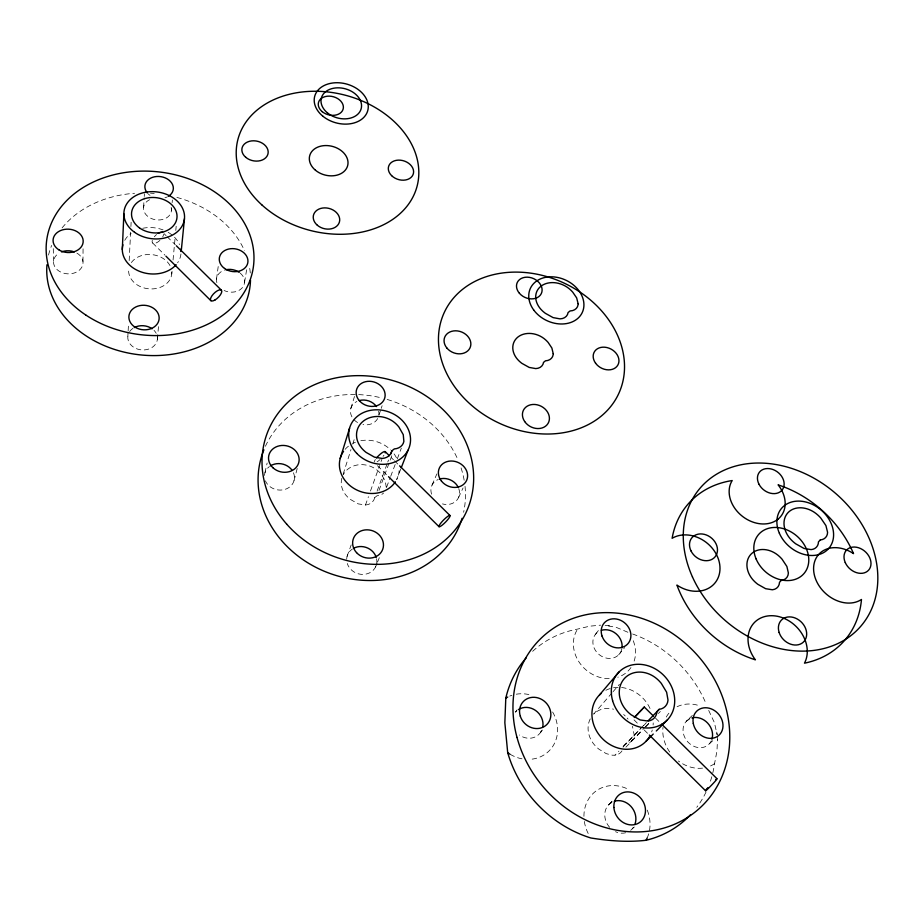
<?xml version="1.0" encoding="UTF-8"?>
<svg xmlns="http://www.w3.org/2000/svg" width="924" height="924" viewBox="0 0 924 924"><rect width="100%" height="100%" fill="white"/><g stroke="black" fill="none" stroke-linecap="round" stroke-linejoin="round"><path stroke-width="0.69" stroke-dasharray="4.62 3.46" d="M82.975 261.538L83.068 248.695M386.29 487.41L385.216 480.884L381.508 474.601A31.023 27.154 17.9 0 0 378.99 471.783A22.245 19.404 18.3 0 0 343.289 474.613M129.175 260.603L130.619 232.201M130.908 226.519L131.127 222.257M127.859 336.221L128.078 332.143M128.147 330.792L128.505 324.001M143.578 207.357L144.156 197.84M144.248 196.477L144.41 193.763M157.403 339.316L158.651 324.497M171.437 210.753L171.668 208.062M172.141 202.656L172.372 199.965M171.748 274.024L172.014 271.217M173.054 259.979L175.26 236.082M175.791 230.469L176.172 226.241M216.493 279.117L218.376 265.327M244.56 282.317L246.812 268.618M264.945 472.776L267.14 463.039M712.808 772.845A113.698 99.78 48.2 0 0 714.541 763.674L716.966 751.027L717.521 739.327M293.994 480.769L297.239 468.387M350.82 408.477L354.481 396.477M343.151 474.151L350.993 449.561M352.737 444.098L354.481 438.634M379.013 414.945L380.792 409.667M381.242 408.339L382.132 405.705M341.834 478.251A22.245 19.404 18.3 0 0 347.366 496.766A30.827 26.831 18.7 0 0 350.265 499.353L358.177 503.869L365.465 505.024L368.457 496.685M370.489 491.025L379.637 465.557M381.092 461.492L381.831 459.447M347.066 556.398L351.189 544.906M365.465 505.024A11.169 9.783 18.5 0 0 374.705 497.632L375.387 495.772M377.096 491.118L387.41 463.016M387.78 462.012L388.519 460.002M378.979 490.436L391.822 455.624M386.636 487.121L390.194 477.708M390.69 476.368L395.253 464.264M397.285 458.893L401.339 448.14M400.808 468.918L396.685 479.591A30.284 26.218 18.4 0 0 399.191 469.265M375.56 567.001L377.073 563.224M377.581 561.965L379.614 556.929M432.039 485.112L436.856 473.931M458.466 497.724L463.074 487.941M517.036 709.944L515.396 712.173A16.182 14.645 45.4 0 1 517.278 710.371M595.541 634.234L599.826 628.655M542.457 730.041L540.713 732.212L542.03 729.671A16.182 14.645 45.4 0 1 519.392 735.007M618.63 654.885L624.751 647.47M612.069 692.827L593.658 714.102A24.093 21.137 48.1 0 1 613.582 709.205M612.993 691.764L619.438 684.314M623.481 746.985A12.127 10.638 49.1 0 0 623.584 746.153L625.721 743.924A12.047 10.522 48.4 0 0 634.187 735.007L632.466 726.252M623.584 746.153L646.384 722.556M590.228 718.895A24.093 21.137 48.1 0 0 595.818 746.384A33.391 29.21 47.7 0 0 599.029 749.26L606.26 753.649L612.554 755.231L615.014 755.174L618.93 751.12M622.903 747.019L640.829 728.505M643.681 725.548L645.853 723.307M631.566 741.048L644.478 727.789M645.472 726.772L649.433 722.695M658.373 713.513L660.36 711.468M625.894 747.158L642.711 729.879M645.529 726.992L649.399 723.018M692.342 715.442L686.336 721.24L690.563 718.352A16.135 13.675 49.2 0 0 687.987 742.099A16.135 13.675 49.2 0 0 711.445 740.563M611.7 801.893L609.678 803.776L612.115 802.309M709.355 743.797L713.524 740.055M634.361 827.003L632.212 828.851L633.841 826.622A16.921 14.876 55.4 0 1 630.665 830.295M374.705 497.632L376.992 495.784A11.1 9.679 19.2 0 0 383.622 493.023M532.64 651.316A113.698 99.78 48.2 0 1 577.639 629.082L589.57 626.195L600.704 625.155M609.678 625.848L604.954 625.294L616.377 627.419L628.459 632.501M164.056 233.668L166.112 235.678M167.129 236.694L175.317 244.756M391.383 457.738L393.439 459.759M394.467 460.776L398.579 464.83M655.555 718.144L660.683 723.192M152.668 243.012L164.922 255.151M377.431 465.684L387.537 475.687M634.026 719.877L638.103 723.931M644.236 730.006L648.325 734.06M708.696 710.417L714.356 722.533L717.197 734.88L716.423 729.983M717.278 736.151L717.544 739.962M53.28 248.637L53.58 262.97M621.979 750.923A12.127 10.638 49.1 0 1 615.014 755.174M623.631 714.506A24.093 21.137 48.1 0 1 625.213 715.961M627.142 718.029A33.611 29.58 48.5 0 1 628.054 719.115M265.419 446.28A104.92 91.638 18.2 0 1 381.855 397.99M387.133 399.434A104.92 91.638 18.2 0 1 457.75 459.32M461.064 467.925A104.92 91.638 18.2 0 1 464.252 480.734M465.026 486.336A104.92 91.638 18.2 0 1 463.629 512.254M376.599 558.708A15.269 13.756 19.8 0 1 365.35 574.208A15.269 13.756 19.8 0 1 347.274 563.501M346.662 559.216A15.269 13.756 19.8 0 1 352.356 549.018M458.801 488.704A14.645 12.67 24.4 0 1 442.469 503.915M431.6 494.155A14.645 12.67 24.4 0 1 438.172 479.51M293.462 472.765A15.073 13.167 11.5 0 1 284.754 489.466A15.073 13.167 11.5 0 1 265.396 480.815M264.472 475.444A15.073 13.167 11.5 0 1 269.415 466.539M377.662 418.549A14.414 12.185 17.4 0 1 362.982 424.555M357.553 422.534A14.414 12.185 17.4 0 1 356.872 401.466M378.632 411.215A14.414 12.185 17.4 0 1 378.805 415.026M345.102 449.353A30.284 26.218 18.4 0 1 348.695 445.992M352.956 443.335A30.284 26.218 18.4 0 1 355.417 442.25M360.857 440.713A30.284 26.218 18.4 0 1 390.656 449.907M394.074 453.903A30.284 26.218 18.4 0 1 396.812 458.593M48.522 255.059A102.125 81.023 6.3 0 1 51.652 245.438M62.104 227.893A102.125 81.023 6.3 0 1 134.569 193.289M150.439 193.174A102.125 81.023 6.3 0 1 154.227 193.439M176.888 197.413A102.125 81.023 6.3 0 1 244.49 250.658M249.734 268.376A102.125 81.023 6.3 0 1 250.312 273.308M157.357 336.821A14.853 12.116 4.8 0 1 141.984 349.93A14.853 12.116 4.8 0 1 128.09 334.973M129.66 331.566A14.853 12.116 4.8 0 1 133.218 328.182M154.031 330.388A14.853 12.116 4.8 0 1 156.191 333.298M240.194 273.111A14.137 11.307 9.9 0 1 242.007 288.045A14.137 11.307 9.9 0 1 224.116 290.506M216.863 282.628A14.137 11.307 9.9 0 1 224.555 270.108M76.911 253.107A14.761 11.55 3 0 1 79.383 270.154A14.761 11.55 3 0 1 57.565 270.027A14.761 11.55 3 0 1 59.217 253.003M171.136 207.426A14.033 10.822 7.5 0 1 162.289 219.565A14.033 10.822 7.5 0 1 145.068 213.421A14.033 10.822 7.5 0 1 149.584 199.734M167.29 196.881A14.31 10.926 7.8 0 1 164.946 197.771M150.011 195.368A14.31 10.926 7.8 0 1 148.152 193.844M180.954 253.95A29.453 23.135 6.7 0 1 177.616 262.82M124.74 240.321A29.453 23.135 6.7 0 1 131.139 233.275M142.712 228.286A29.453 23.135 6.7 0 1 163.098 229.914M168.156 232.317A29.453 23.135 6.7 0 1 179.51 244.606M171.818 272.257A21.645 17.163 6.3 0 1 149.365 288.865A21.645 17.163 6.3 0 1 128.736 269.127M131.358 262.566A21.645 17.163 6.3 0 1 152.217 254.654A21.645 17.163 6.3 0 1 170.709 267.082M605.878 690.286A32.837 28.621 47.2 0 1 650.831 710.36M653.21 722.926A32.837 28.621 47.2 0 1 653.106 725.017M652.252 730.006A32.837 28.621 47.2 0 1 651.674 731.9M714.541 763.674A34.257 29.083 49.4 0 1 708.916 766.62M702.575 768.133A34.257 29.083 49.4 0 1 678.343 760.972M669.75 752.078A34.257 29.083 49.4 0 1 663.005 727.338M666.285 717.036A34.257 29.083 49.4 0 1 669.981 711.965M677.073 706.745A34.257 29.083 49.4 0 1 699.768 705.855M632.651 634.003A113.698 99.78 48.2 0 1 706.167 703.938M711.803 776.749A113.698 99.78 48.2 0 1 710.186 781.923M706.051 792.03A113.698 99.78 48.2 0 1 696.777 807.31M625.71 832.755A16.921 14.876 55.4 0 1 615.5 831.681M609.655 827.338A16.921 14.876 55.4 0 1 612.381 802.009M588.195 833.506A35.932 31.624 55.7 0 1 584.314 821.321M583.933 816.331A35.932 31.624 55.7 0 1 628.285 789.281M647.262 810.129A35.932 31.624 55.7 0 1 647.112 838.068M552.633 712.011A34.35 31.139 45.6 0 1 529.591 759.355M522.014 758.823A34.35 31.139 45.6 0 1 509.909 754.157M509.771 696.095A34.35 31.139 45.6 0 1 511.884 695.298M516.273 694.201A34.35 31.139 45.6 0 1 530.099 694.848M630.976 667.521A32.929 28.552 41.6 0 1 617.798 677.257M609.205 678.655A32.929 28.552 41.6 0 1 578.747 661.549A32.929 28.552 41.6 0 1 577.639 629.082M633.263 640.748A32.929 28.552 41.6 0 1 633.829 662.023M621.864 648.833A15.5 13.421 41.4 0 1 599.353 654.758A15.5 13.421 41.4 0 1 599.468 631.08M383.934 455.22A7.727 1.883 -45.3 0 1 383.044 456.375M380.076 459.517A7.727 1.883 -45.3 0 1 377.027 461.908M374.232 461.919A7.727 1.883 -45.3 0 1 375.387 459.517M163.56 234.35A7.334 3.292 -44.2 0 1 162.693 236.891M159.91 240.39A7.334 3.292 -44.2 0 1 153.996 243.451A7.334 3.292 -44.2 0 1 152.31 240.309M154.343 236.775A7.334 3.292 -44.2 0 1 156.56 234.557M611.931 801.674L608.107 805.347L611.988 801.686"/><path stroke-width="1.39" d="M122.303 249.526L123.874 213.837M181.231 251.132L184.465 218.722M526.114 658.004A113.698 99.78 48.2 0 0 505.798 698.128L504.851 722.753L507.703 752.702A113.698 99.78 48.2 0 0 590.852 837.987C609.02 840.863 627.65 842.434 645.98 840.286A113.698 99.78 48.2 0 0 690.54 814.702M715.684 779.625C722.314 774.508 699.572 797.874 707.068 788.622M340.194 458.466L349.538 428.332M390.76 453.903L391.892 450.82L394.294 448.925A11.735 10.014 19.6 0 0 403.869 441.418L403.268 434.684L398.891 426.992A32.802 28.09 18.3 0 0 396.211 424.047A23.516 20.074 18.7 0 0 363.49 420.998A23.516 20.074 18.7 0 0 363.051 449.699A32.594 27.743 19.1 0 0 366.123 452.413L374.509 457.161L382.201 458.431A11.804 10.129 18.9 0 0 391.892 450.82M401.316 467.579L408.004 450.242M599.491 694.952L618.953 672.025M707.357 788.288L707.992 787.56M653.511 716.123L644.294 707.045L643.243 708.177M634.268 717.498L642.134 709.355M659.182 709.332L656.964 711.665A12.855 11.088 46.9 0 1 648.036 721.055L640.101 719.935L631.092 714.772A35.389 30.411 45.6 0 1 627.662 711.734A25.537 22.014 45.9 0 1 624.832 678.066A25.537 22.014 45.9 0 1 658.269 680.076A35.632 30.815 46.3 0 1 661.318 683.402L666.62 692.203L668.006 700.057A12.774 10.949 46.3 0 1 659.182 709.332L648.244 720.674M638.911 712.623L644.271 707.068M638.392 713.282L635.065 716.735M646.084 741.21L653.222 734.06M656.283 731L667.498 719.773M176.345 245.772L221.367 290.159M385.216 451.651L389.327 455.705M399.607 465.846L449.976 515.5A7.831 1.444 -45.5 0 1 442.353 525.017A7.831 1.444 -45.5 0 1 441.118 522.718A7.831 1.444 -45.5 0 1 450.034 515.58M661.699 724.197L716.989 778.701M165.939 256.167L210.88 300.681M388.542 476.692L439.039 526.715M649.353 735.065L705.555 790.748M462.069 518.295A104.92 91.638 18.2 0 1 331.462 573.989A104.92 91.638 18.2 0 1 263.883 449.838M353.499 548.325A15.269 13.756 19.8 0 1 376.218 557.322M439.42 479.059A14.645 12.67 24.4 0 1 458.281 487.445M270.455 465.835A15.073 13.167 11.5 0 1 292.169 470.42M359.297 400.554A14.414 12.185 17.4 0 1 376.507 406.56M395.38 481.831A30.284 26.218 18.4 0 1 354.377 488.704A30.284 26.218 18.4 0 1 343.543 451.351M250.496 280.099A102.125 81.023 6.3 0 1 144.167 355.232A102.125 81.023 6.3 0 1 46.951 264.784M134.28 327.558A14.853 12.116 4.8 0 1 152.125 328.771M225.826 269.762A14.137 11.307 9.9 0 1 239.201 272.361M61.481 251.917A14.761 11.55 3 0 1 74.394 251.917M147.378 193A14.31 10.926 7.8 0 1 150.624 178.147A14.31 10.926 7.8 0 1 170.282 181.277A14.31 10.926 7.8 0 1 168.307 196.338M176.138 264.714A29.453 23.135 6.7 0 1 140.356 271.668A29.453 23.135 6.7 0 1 122.915 244.768M180.815 249.191A29.453 23.135 6.7 0 1 181.035 251.571M649.283 737.017A32.837 28.621 47.2 0 1 603.788 739.974A32.837 28.621 47.2 0 1 601.385 693.231M691.88 717.913A16.135 13.675 49.2 0 1 707.622 723.053A16.135 13.675 49.2 0 1 711.93 739.269M647.112 838.068A35.932 31.624 55.7 0 1 645.98 840.286M614.321 801.235A16.921 14.876 55.4 0 1 630.93 806.398A16.921 14.876 55.4 0 1 635.077 823.919M509.909 754.157A34.35 31.139 45.6 0 1 507.703 752.702M505.798 698.128A34.35 31.139 45.6 0 1 507.738 697.043M518.387 709.586A16.182 14.645 45.4 0 1 535.585 710.475A16.182 14.645 45.4 0 1 542.827 726.761M601.385 630.318A15.5 13.421 41.4 0 1 616.112 633.795A15.5 13.421 41.4 0 1 622.037 647.793M376.542 457.969A7.727 1.883 -45.3 0 1 382.94 452.206A7.727 1.883 -45.3 0 1 385.227 452.922M158.189 233.391A7.334 3.292 -44.2 0 1 162.636 232.386M578.135 303.753L578.077 304.701A10.718 8.351 25.5 0 1 570.085 310.961L568.087 312.543A10.776 8.443 25.3 0 1 560.013 318.872L553.118 317.613L545.403 313.34A29.753 23.158 25.2 0 1 542.504 310.938A21.46 16.747 25.1 0 1 540.99 286.197A21.46 16.747 25.1 0 1 570.154 289.547A29.926 23.435 24.9 0 1 572.718 292.146L576.657 297.886L578.135 303.753M553.233 353.742L553.164 354.654A10.187 8.154 25.7 0 1 545.472 360.822L543.543 362.37A10.233 8.235 25.5 0 1 535.77 368.595L529.209 367.429L521.887 363.351A28.274 22.615 25.3 0 1 519.138 361.041A20.397 16.355 25.2 0 1 517.948 337.017A20.397 16.355 25.2 0 1 545.761 340.009A28.436 22.869 25.1 0 1 548.186 342.504L551.882 348.048L553.233 353.742M781.3 580.388L779.521 582.259A11.065 8.882 41.6 0 1 772.383 589.766L765.661 588.703L757.853 584.314A30.504 24.371 41 0 1 754.839 581.774A22.003 17.625 41.1 0 1 751.05 554.146A22.003 17.625 41.1 0 1 779.348 556.41A30.677 24.659 41.2 0 1 782.051 559.182L786.89 566.493L788.368 572.961A10.996 8.778 41.4 0 1 781.3 580.388M820.293 539.939L818.468 541.868A11.677 9.148 40.5 0 1 811.099 549.607L804.03 548.452L795.772 543.843A32.19 25.087 39.9 0 1 792.573 541.187A23.216 18.157 40 0 1 788.149 512.508A23.216 18.157 40 0 1 817.844 515.061A32.386 25.398 40.1 0 1 820.72 517.96L825.917 525.571L827.581 532.293A11.608 9.044 40.3 0 1 820.293 539.939M612.589 700.588A34.049 29.36 45.9 0 0 665.996 721.24A34.049 29.36 45.9 0 0 650.392 666.585A34.049 29.36 45.9 0 0 612.589 700.588M286.59 524A107.161 92.827 18.4 0 0 467.174 510.013A107.161 92.827 18.4 0 0 349.746 375.987A107.161 92.827 18.4 0 0 286.59 524M356.548 552.633A15.604 13.952 19.9 0 0 382.698 549.364A15.604 13.952 19.9 0 0 364.899 529.949A15.604 13.952 19.9 0 0 356.548 552.633M441.441 481.058A14.957 12.82 24.4 0 0 466.528 480.596A14.957 12.82 24.4 0 0 451.016 461.007A14.957 12.82 24.4 0 0 441.441 481.058M273.181 467.96A15.396 13.34 11.9 0 0 298.683 462.889A15.396 13.34 11.9 0 0 279.637 445.749A15.396 13.34 11.9 0 0 273.181 467.96M359.829 401.247A14.703 12.335 17.6 0 0 384.419 398.972A14.703 12.335 17.6 0 0 367.671 381.358A14.703 12.335 17.6 0 0 359.829 401.247M356.791 453.418A31.358 26.761 18.7 0 0 409.089 447.782A31.358 26.761 18.7 0 0 373.019 409.979A31.358 26.761 18.7 0 0 356.791 453.418M85.724 314.969A104.204 81.901 6.7 0 0 252.922 269.669A104.204 81.901 6.7 0 0 111.55 175.364A104.204 81.901 6.7 0 0 85.724 314.969M135.32 327.327A15.165 12.266 5.3 0 0 159.101 319.103A15.165 12.266 5.3 0 0 137.63 306.202A15.165 12.266 5.3 0 0 135.32 327.327M224.544 268.457A14.426 11.423 10.3 0 0 247.771 262.936A14.426 11.423 10.3 0 0 228.54 249.064A14.426 11.423 10.3 0 0 224.544 268.457M59.182 250.034A15.061 11.677 3.5 0 0 83.091 242.538A15.061 11.677 3.5 0 0 62.127 229.984A15.061 11.677 3.5 0 0 59.182 250.034M134.523 232.259A30.446 23.527 7.3 0 0 184.049 221.113A30.446 23.527 7.3 0 0 144.063 192.538A30.446 23.527 7.3 0 0 134.523 232.259M139.466 227.893A22.834 17.648 7.3 0 0 176.646 219.612A22.834 17.648 7.3 0 0 146.731 198.117A22.834 17.648 7.3 0 0 139.466 227.893M517.001 737.41A116.228 101.363 47.4 0 0 698.994 808.789A116.228 101.363 47.4 0 0 648.128 620.662A116.228 101.363 47.4 0 0 517.001 737.41M613.894 807.484A17.21 15.061 54.6 0 0 638.507 823.157A17.21 15.061 54.6 0 0 636.613 794.594A17.21 15.061 54.6 0 0 613.894 807.484M693.289 723.469A16.401 13.825 48.6 0 0 717.879 736.128A16.401 13.825 48.6 0 0 712.843 709.597A16.401 13.825 48.6 0 0 693.289 723.469M520.293 716.158A16.447 14.819 44.6 0 0 546.823 724.555A16.447 14.819 44.6 0 0 538.473 698.047A16.447 14.819 44.6 0 0 520.293 716.158M602.078 636.162A15.754 13.56 41 0 0 627.384 644.294A15.754 13.56 41 0 0 618.722 619.577A15.754 13.56 41 0 0 602.078 636.162M214.969 300A7.438 2.934 -44.5 0 0 221.506 290.309A7.438 2.934 -44.5 0 0 211.862 295.923A7.438 2.934 -44.5 0 0 214.969 300M779.359 533.217A30.966 24.209 40 0 0 828.239 549.006A30.966 24.209 40 0 0 808.119 502.668A30.966 24.209 40 0 0 779.359 533.217M533.645 309.91A28.609 22.338 25.1 0 0 581.277 314.333A28.609 22.338 25.1 0 0 554.1 276.946A28.609 22.338 25.1 0 0 533.645 309.91M327.489 112.924A20.605 15.084 15.1 0 0 361.053 109.124A20.605 15.084 15.1 0 0 335.285 87.976A20.605 15.084 15.1 0 0 327.489 112.924M322.892 116.239A27.477 20.12 15.1 0 0 367.613 111.088A27.477 20.12 15.1 0 0 333.183 82.941A27.477 20.12 15.1 0 0 322.892 116.239M778.239 518.976A30.238 23.874 37.8 0 0 778.089 484.846A103.8 83.218 41.2 0 1 853.533 553.626A31.254 24.347 42.5 0 0 817.786 555.532A31.254 24.347 42.5 0 0 824.116 592.041A31.254 24.347 42.5 0 0 861.48 599.457A103.8 83.218 41.2 0 1 804.457 663.189A32.536 26.369 44.9 0 0 793.785 624.358A32.536 26.369 44.9 0 0 755.231 621.725A32.536 26.369 44.9 0 0 755.405 659.84A103.8 83.218 41.2 0 1 676.922 585.065A31.404 25.86 39.1 0 0 714.529 583.494A31.404 25.86 39.1 0 0 710.729 546.5A31.404 25.86 39.1 0 0 672.118 538.288A103.8 83.218 41.2 0 1 732.189 480.549A30.238 23.874 37.8 0 0 741.464 515.546A30.238 23.874 37.8 0 0 778.239 518.976M519.404 293.278A13.225 10.326 23.8 0 0 541.291 293.624A13.225 10.326 23.8 0 0 527.223 277.165A13.225 10.326 23.8 0 0 519.404 293.278M446.858 348.013A13.733 11.134 21.6 0 0 469.877 348.152A13.733 11.134 21.6 0 0 455.624 330.804A13.733 11.134 21.6 0 0 446.858 348.013M595.553 363.167A13.49 10.661 28.4 0 0 617.798 365.165A13.49 10.661 28.4 0 0 604.85 347.216A13.49 10.661 28.4 0 0 595.553 363.167M524.705 421.575A13.987 11.515 27.1 0 0 548.048 423.446A13.987 11.515 27.1 0 0 535.008 404.481A13.987 11.515 27.1 0 0 524.705 421.575M457.472 390.552A96.188 77.177 25.2 0 0 617.301 396.488A96.188 77.177 25.2 0 0 519.692 272.176A96.188 77.177 25.2 0 0 457.472 390.552M315.442 170.224A19.623 14.796 14.6 0 0 347.516 166.147A19.623 14.796 14.6 0 0 323.042 145.738A19.623 14.796 14.6 0 0 315.442 170.224M322.21 111.665A12.763 9.367 14.7 0 0 343.058 109.355A12.763 9.367 14.7 0 0 327.188 96.223A12.763 9.367 14.7 0 0 322.21 111.665M245.738 157.299A13.294 10.002 11.8 0 0 267.752 154.655A13.294 10.002 11.8 0 0 251.536 140.91A13.294 10.002 11.8 0 0 245.738 157.299M391.614 175.641A12.901 9.714 17.4 0 0 413.016 174.705A12.901 9.714 17.4 0 0 398.244 160.129A12.901 9.714 17.4 0 0 391.614 175.641M317.371 225.271A13.421 10.418 14.5 0 0 339.362 222.21A13.421 10.418 14.5 0 0 322.649 208.027A13.421 10.418 14.5 0 0 317.371 225.271M262.162 205.174A92.585 69.854 14.6 0 0 415.419 191.43A92.585 69.854 14.6 0 0 304.955 91.695A92.585 69.854 14.6 0 0 262.162 205.174M756.109 558.939A29.938 23.781 40.7 0 0 803.43 574.174A29.938 23.781 40.7 0 0 784.361 528.944A29.938 23.781 40.7 0 0 756.109 558.939M759.02 484.28A14.438 11.296 37.5 0 0 782.154 489.997A14.438 11.296 37.5 0 0 771.205 468.976A14.438 11.296 37.5 0 0 759.02 484.28M690.99 550.889A15.015 12.255 38.7 0 0 715.199 556.71A15.015 12.255 38.7 0 0 704.284 534.338A15.015 12.255 38.7 0 0 690.99 550.889M845.264 562.577A14.934 11.527 42.1 0 0 868.572 570.212A14.934 11.527 42.1 0 0 858.662 547.782A14.934 11.527 42.1 0 0 845.264 562.577M779.117 632.432A15.558 12.509 44.4 0 0 803.118 642.353A15.558 12.509 44.4 0 0 795.379 618.098A15.558 12.509 44.4 0 0 779.117 632.432M692.446 576.911A105.937 84.176 40.7 0 0 860.302 626.807A105.937 84.176 40.7 0 0 788.865 467.544A105.937 84.176 40.7 0 0 692.446 576.911"/></g></svg>
